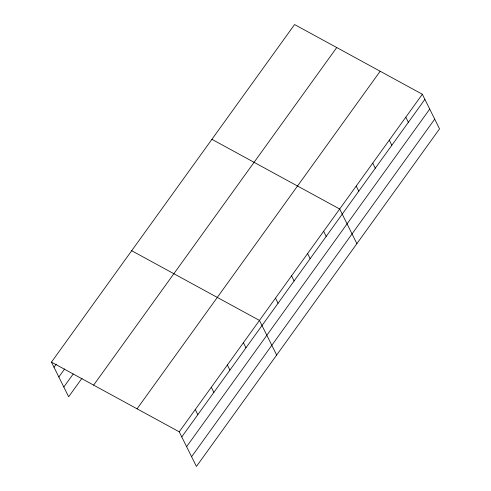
<?xml version="1.0" encoding="UTF-8"?>
<svg xmlns="http://www.w3.org/2000/svg" width="491" height="491" viewBox="0 0 491 491"><rect width="100%" height="100%" fill="white"/><g stroke="black" fill="none" stroke-linecap="round" stroke-linejoin="round"><path stroke-width="0.74" d="M51.463 362.125L294.569 24.55L422.34 94.241L439.537 128.875L196.431 466.45L179.233 431.816L51.463 362.125L68.66 396.759L82.028 378.193M54.01 367.25L56.238 364.156M58.84 376.99L64.64 368.944M63.824 387.018L73.184 374.025M93.628 385.122L336.734 47.547M137.069 408.819L380.175 71.244M179.233 431.816L422.34 94.241M181.78 436.935L424.887 99.366M186.611 446.675L429.717 109.1M191.594 456.71L434.701 119.135M211.916 139.327L339.686 209.013L356.877 243.653M131.692 250.723L259.457 320.414L276.654 355.048M405.812 117.196L408.352 122.32M389.277 140.15L391.824 145.275M372.749 163.104L375.29 168.229M356.214 186.058L358.761 191.183M323.643 231.292L326.184 236.417M307.593 253.577L310.14 258.696M291.55 275.856L294.091 280.981M275.506 298.135L278.047 303.26M243.413 342.693L245.96 347.818M227.37 364.973L229.911 370.097M211.326 387.252L213.867 392.377M195.277 409.531L197.824 414.656"/></g></svg>
